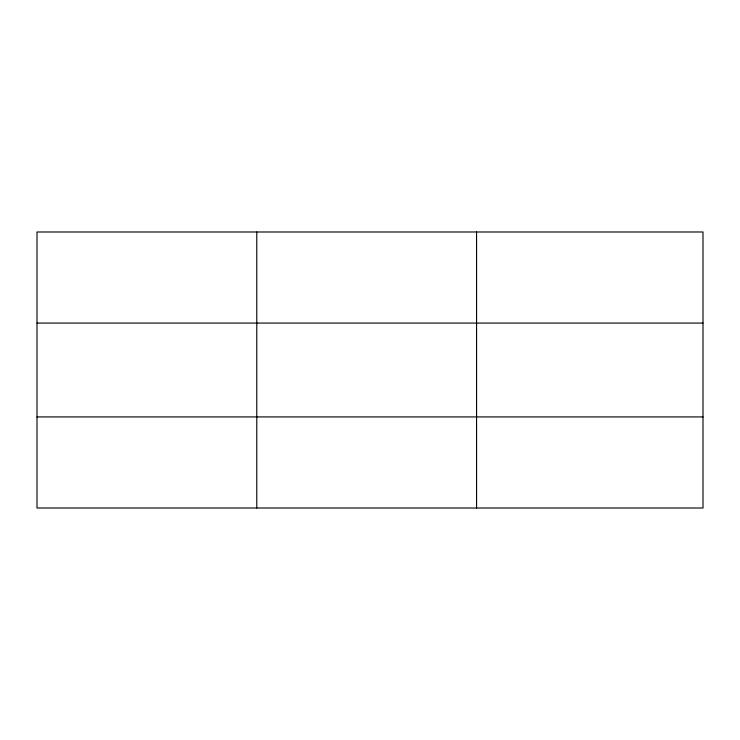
<?xml version="1.0" encoding="UTF-8"?>
<svg xmlns="http://www.w3.org/2000/svg" width="740" height="740" viewBox="0 0 740 740"><rect width="100%" height="100%" fill="white"/><g stroke="black" fill="none" stroke-linecap="round" stroke-linejoin="round"><path stroke-width="1.11" d="M256.78 508.01L256.78 231.99M476.56 508.01L476.56 231.99M703 323.075L703 231.99L37 231.99L37 508.01L703 508.01L703 323.075L37 323.075M37 416.925L703 416.925"/></g></svg>
